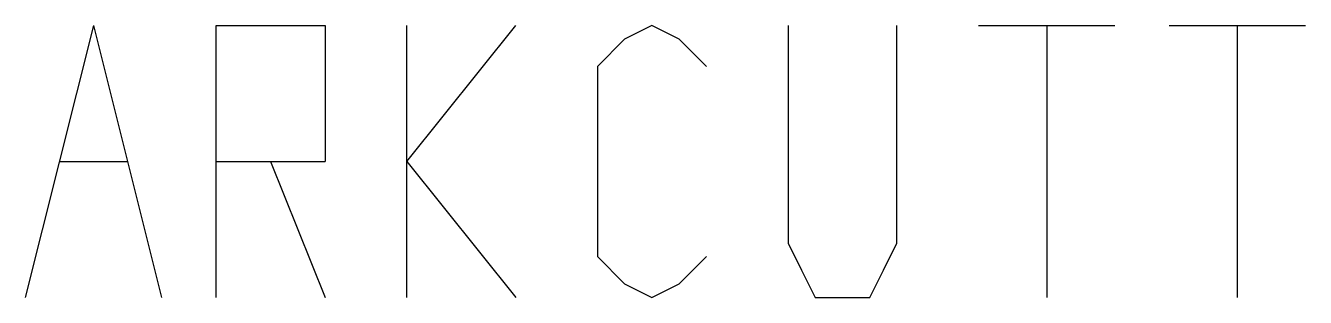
# Model space of a CAD drawing. Header units: metres. Extents: x 0 to 940, y 0 to 200.
import ezdxf

# ---------------------------------------------------------------- set-up
doc = ezdxf.new("R2010")
doc.units = ezdxf.units.M
doc.layers.add('Grabado', color=3, linetype='Continuous')

msp = doc.modelspace()

# ---------------------------------------------------------------- linework, layer by layer
at = {"layer": 'Grabado'}
for points in [[(0, 0), (50, 200)], [(100, 0), (50, 200)], [(140, 0), (140, 200)], [(140, 200), (220, 200)], [(220, 200), (220, 100)], [(280, 0), (280, 200)], [(280, 100), (360, 200)], [(500, 170), (480, 190), (460, 200), (440, 190), (420, 170)], [(560, 200), (560, 40)], [(640, 40), (640, 200)], [(700, 200), (800, 200)], [(750, 200), (750, 0)], [(840, 200), (940, 200)], [(890, 200), (890, 0)], [(420, 170), (420, 30)], [(25, 100), (75, 100)], [(140, 100), (220, 100)], [(180, 100), (220, 0)], [(280, 100), (360, 0)], [(560, 40), (570, 20), (580, 0), (620, 0), (630, 20), (640, 40)], [(420, 30), (440, 10), (460, 0), (480, 10), (500, 30)]]:
    msp.add_lwpolyline(points, dxfattribs=at)

doc.saveas('drawing.dxf')
